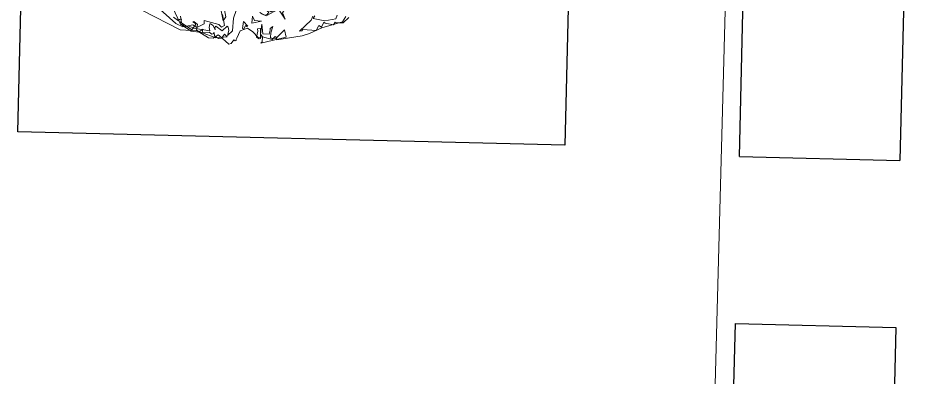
# Model space of a CAD drawing. Header units: millimetres. Extents: x 1418 to 1811, y 1796 to 1956.
# Drawn here: x 1518.214 to 1522.775, y 1854.283 to 1856.108 of the extents above; entities that cross this region are included whole.
import ezdxf

# ---------------------------------------------------------------- set-up
doc = ezdxf.new("R2010")
doc.units = ezdxf.units.MM
doc.layers.add('ARBRE', color=251, linetype='Continuous', lineweight=13)
doc.layers.add('LAYER01', color=7, linetype='Continuous', lineweight=13)
doc.layers.add('VEGETAIS', color=3, linetype='Continuous')

# ---------------------------------------------------------------- blocks, each defined once
blk = doc.blocks.new('WMF26', base_point=(0, 0.001))
at = {"color": 85}
for points in [[(7.323, -0.184), (7.359, -0.221), (7.462, -0.147), (7.745, -0.286), (7.883, -0.286), (8.022, -0.496), (8.159, -0.636), (8.407, -0.605), (8.545, -0.395), (8.581, -0.358), (8.581, -0.322), (8.618, -0.322), (8.654, -0.358), (8.756, -0.257), (8.829, -0.257), (9.069, -0.569), (9.105, -0.605), (9.28, -0.533), (9.419, -0.569), (9.732, -0.846), (10.255, -0.984), (11.302, -1.792)], [(5.053, -0.431), (5.191, -0.286), (5.86, -0.221), (6.275, -0.111), (6.522, -0.082), (7.323, -0.111), (7.323, -0.184), (7.323, -0.184)]]:
    blk.add_lwpolyline(points, dxfattribs=at)
at = {"color": 63}
for points in [[(6.5, -0.246), (6.573, -0.246), (6.152, -0.522), (6.078, -0.631)], [(6.013, -0.631), (6.078, -0.558), (5.729, -0.42), (5.38, -0.42), (5.315, -0.522)], [(4.965, -0.384), (5.176, -0.246), (5.38, -0.282), (5.417, -0.311), (5.489, -0.246), (5.729, -0.347), (5.766, -0.384), (5.874, -0.246), (5.94, -0.311), (6.049, -0.173), (6.464, -0.282), (6.5, -0.246), (6.5, -0.246)], [(7.745, -0.286), (7.796, -0.374), (7.696, -0.678), (7.721, -0.375), (7.533, -0.326), (7.475, -0.444), (7.462, -0.493), (7.374, -0.544), (7.47, -0.362), (7.506, -0.223), (7.488, -0.192), (7.348, -0.155), (7.03, -0.375), (7.022, -0.143), (7.84, -0.103), (7.784, -0.136), (7.745, -0.286), (7.745, -0.286)], [(8.752, -0.781), (8.782, -0.817), (8.956, -0.708), (9.131, -0.883), (9.167, -0.853), (9.167, -0.781), (9.203, -0.919), (9.277, -0.991), (9.306, -0.991), (9.342, -0.883), (9.342, -0.781), (9.83, -0.955), (9.974, -1.057), (10.15, -1.057), (10.353, -1.203), (10.913, -1.931)], [(10.389, -1.406), (10.252, -1.268), (10.216, -1.304), (10.15, -1.304), (10.216, -1.167), (10.04, -1.057), (9.83, -1.057), (9.728, -0.955), (9.48, -1.027), (9.451, -1.13), (9.029, -0.919), (8.956, -0.817), (8.855, -0.853), (8.855, -1.203)], [(8.294, -1.442), (8.542, -1.027), (8.643, -0.643), (8.819, -0.533), (8.752, -0.679), (8.752, -0.781), (8.752, -0.781)]]:
    blk.add_lwpolyline(points, dxfattribs=at)
at = {"color": 106}
for points in [[(7.934, -0.311), (7.861, -0.486), (7.861, -0.558), (7.759, -0.558), (7.825, -0.246), (7.861, -0.246), (7.934, -0.311), (7.934, -0.311)], [(9.607, -0.77), (9.92, -0.871), (10.204, -1.155), (10.444, -2.094)], [(10.168, -1.396), (10.168, -1.185), (9.891, -0.908), (9.746, -1.046), (9.746, -1.083), (9.819, -1.155), (9.783, -1.155), (9.68, -1.046), (9.746, -0.871), (9.68, -0.806), (9.542, -0.871), (9.571, -0.806), (9.571, -0.77), (9.368, -0.734), (9.295, -0.661), (9.259, -0.661), (9.221, -0.697), (9.221, -0.594), (9.12, -0.486), (9.018, -0.486), (8.909, -0.594), (8.844, -0.486), (9.192, -0.522), (9.607, -0.77), (9.607, -0.77)], [(7.512, -0.908), (7.621, -0.981), (7.686, -1.046), (7.548, -0.944), (7.476, -0.944), (7.41, -1.009), (7.548, -1.155), (7.548, -1.396), (7.476, -1.33), (7.3, -1.396), (7.512, -1.185), (7.337, -1.009), (6.988, -1.083), (6.85, -1.083), (6.922, -0.981), (6.988, -0.908), (6.951, -0.697), (7.097, -1.046), (7.512, -0.908), (7.512, -0.908)], [(7.934, -0.981), (7.898, -0.835), (7.686, -0.77), (7.999, -0.77), (7.934, -0.981), (7.934, -0.981)], [(8.246, -0.871), (8.145, -0.697), (8.174, -0.697), (8.21, -0.734), (8.283, -0.631), (8.32, -0.661), (8.246, -0.871), (8.246, -0.871)], [(8.844, -1.469), (8.844, -1.57), (8.808, -1.57), (8.734, -1.505), (8.698, -1.534), (8.77, -1.33), (8.77, -1.119), (8.873, -1.009), (8.873, -1.33), (8.844, -1.469), (8.844, -1.469)]]:
    blk.add_lwpolyline(points, dxfattribs=at)
blk = doc.blocks.new('T2_02')
at = {"xscale": 0.3499999999999943, "yscale": 0.3499999999999943, "zscale": 0.3499999999999943}
blk.add_blockref('WMF26', (-2.2399, 1.997), dxfattribs=at)

msp = doc.modelspace()

# ---------------------------------------------------------------- linework, layer by layer
at = {"layer": 'LAYER01'}
msp.add_line((1522.7277, 1890.1433), (1520.9272, 1823.4673), dxfattribs=at)
at = {"layer": 'VEGETAIS'}
for p, q in [((1521.8821, 1855.4035), (1521.9587, 1858.5532)), ((1522.7751, 1858.5333), (1522.6984, 1855.3836)), ((1521.8821, 1855.4035), (1522.6984, 1855.3836)), ((1521.7699, 1850.7967), (1521.8614, 1854.5556)), ((1521.8614, 1854.5556), (1522.6778, 1854.5357)), ((1522.6778, 1854.5357), (1522.5863, 1850.7768))]:
    msp.add_line(p, q, dxfattribs=at)
msp.add_lwpolyline([(1518.2872, 1858.5225), (1521.0671, 1858.4548), (1520.9942, 1855.4611), (1518.2143, 1855.5288)], close=True, dxfattribs=at)

# ---------------------------------------------------------------- block references
at = {"layer": 'ARBRE', "xscale": 0.4621142716754233, "yscale": 0.4621142716754233, "zscale": 0.4621142716754233, "rotation": 190.6551472559353}
msp.add_blockref('T2_02', (1519.51, 1856.9135), dxfattribs=at)

doc.saveas('drawing.dxf')
